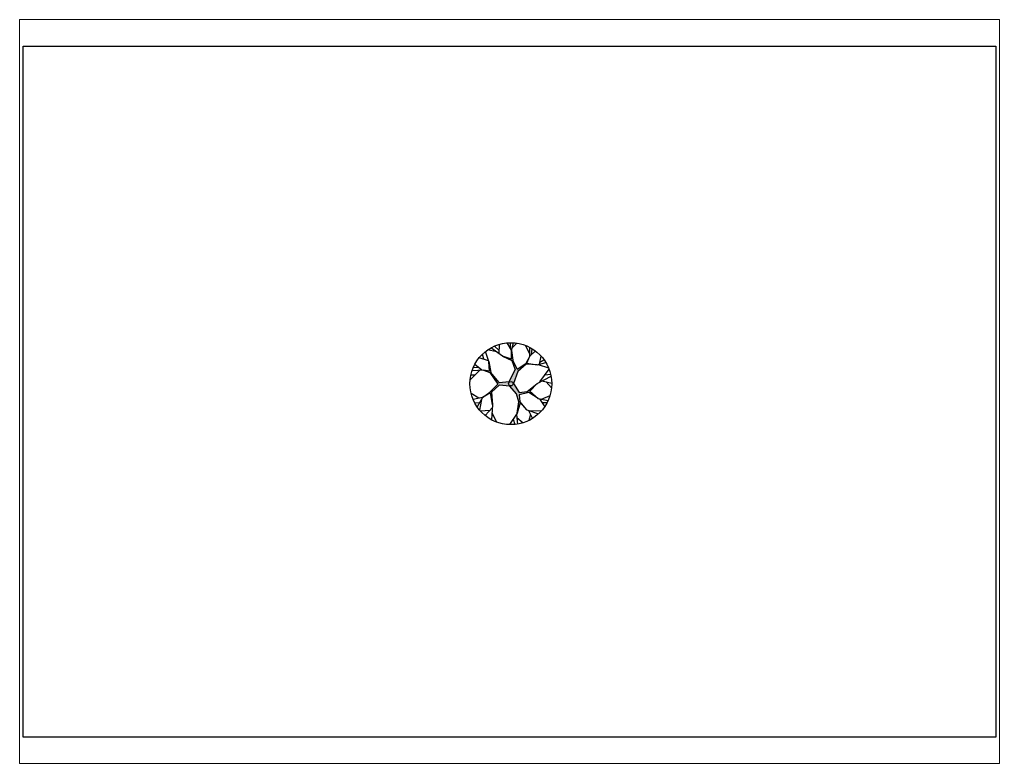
# Paper-space layout 'Layout1' of a CAD drawing. Header units: millimetres. Extents: x 26 to 231, y 20 to 176.
# The model-space entities are those that its viewports show. They can reach past a viewport. Long polylines and large blocks are cut down to what shows.
import ezdxf

# ---------------------------------------------------------------- set-up
doc = ezdxf.new("R2010")
doc.units = ezdxf.units.MM
doc.layers.add('Layer1', color=30, linetype='Continuous', lineweight=30)

# ---------------------------------------------------------------- blocks, each defined once
blk = doc.blocks.new('shading_tree')
blk.add_hatch(color=256).paths.add_polyline_path([(148.55, 106.21), (150.64, 103.85), (151.39, 101.42), (150.86, 97.97), (151.7, 101.06), (153.77, 98.95), (151.66, 101.53), (151.48, 103.52), (154.36, 104.29), (157.26, 102.39), (154.67, 104.64), (156.91, 107.03), (153.84, 104.56), (151.42, 104.25), (149.72, 107.03), (151, 110.68), (153.54, 112.91), (156.94, 112.7), (153.81, 113.19), (154.69, 115.32), (153.43, 113.1), (150.84, 111.41), (149.5, 114.13), (149.09, 117.12), (149.12, 114.46), (146.34, 115.3), (149.25, 113.98), (150.26, 111.17), (148.42, 107.65), (145.37, 107.33), (142.74, 110.33), (142.14, 113.69), (142.35, 110.74), (140.59, 111.09), (142.45, 110.38), (144.95, 106.81), (142.45, 104.39), (140.25, 102.7), (142.68, 104.11), (143.33, 100.52), (143.02, 104.33), (145.32, 106.45)])
for p, q in [((140.67, 114.39), (140.24, 115.96)), ((157.76, 113.55), (159.02, 114.27)), ((139.47, 111.03), (136.45, 108.1)), ((138.99, 111.9), (137.36, 111.75)), ((148.42, 107.65), (150.26, 111.17)), ((157.25, 112.78), (160.44, 111.74)), ((157.78, 107.48), (160.6, 111.34)), ((137.97, 109.57), (136.68, 109.58)), ((151, 110.68), (149.72, 107.03)), ((159.38, 109.66), (161.05, 109.86)), ((148.55, 106.21), (145.32, 106.45)), ((145.37, 107.33), (148.42, 107.65)), ((150.64, 103.85), (148.55, 106.21)), ((149.72, 107.03), (151.42, 104.25)), ((159.71, 107.48), (161.33, 105.64)), ((139.15, 102.49), (136.76, 103.95)), ((139.9, 102.11), (139.34, 98.89)), ((158.22, 102.21), (160.88, 103.37)), ((139.32, 101.13), (137.9, 101)), ((142.44, 98.8), (139.67, 98.52)), ((154.67, 98.64), (158.35, 98.76)), ((158.33, 101.25), (160.03, 101.23)), ((143.14, 98.1), (144.52, 95.23)), ((149.62, 96.13), (150.13, 94.5)), ((150.71, 96.62), (152.64, 95.01)), ((154.88, 97.54), (154.36, 95.7))]:
    blk.add_line(p, q)
for points in [[(142.14, 113.69), (141.21, 116.8)], [(144.53, 116.63), (141.82, 117.25)], [(146.34, 115.3), (142.84, 117.88)], [(145.37, 117.05), (143.95, 118.42)], [(145.32, 116.05), (145.48, 118.97)], [(149.1, 117.17), (147.8, 119.4)], [(148.78, 117.72), (148.8, 119.44)], [(149.09, 117.12), (149.67, 119.42)], [(149.12, 114.46), (149.09, 117.12), (149.5, 114.13)], [(149.29, 117.91), (150.75, 119.31)], [(154.71, 116.08), (153.39, 118.61)], [(154.69, 115.32), (154.75, 117.99)], [(154.69, 115.32), (156.42, 116.93)], [(155.2, 115.8), (155.38, 117.63)], [(142.06, 113.94), (139.21, 114.85)], [(149.12, 114.46), (146.34, 115.3), (149.25, 113.98)], [(149.25, 113.98), (150.26, 111.17)], [(150.84, 111.41), (149.5, 114.13)], [(153.81, 113.19), (154.69, 115.32), (153.43, 113.1)], [(157.63, 112.87), (158.13, 115.38)], [(140.59, 111.09), (137.04, 110.88)], [(140, 111.06), (137.87, 112.83)], [(142.35, 110.74), (140.59, 111.09), (142.45, 110.38)], [(142.35, 110.74), (142.14, 113.69), (142.74, 110.33)], [(150.84, 111.41), (153.43, 113.1)], [(153.54, 112.91), (151, 110.68)], [(153.81, 113.19), (156.94, 112.7), (153.54, 112.91)], [(156.94, 112.7), (159.61, 113.38)], [(142.45, 110.38), (144.95, 106.81)], [(145.37, 107.33), (142.74, 110.33)], [(156.91, 107.03), (161.19, 109.22)], [(158.37, 107.78), (161.4, 107.11)], [(142.45, 104.39), (144.95, 106.81)], [(145.32, 106.45), (143.02, 104.33)], [(153.84, 104.56), (156.91, 107.03), (154.67, 104.64), (157.26, 102.39), (154.36, 104.29)], [(140.25, 102.7), (137.35, 102.16)], [(140.25, 102.7), (138.58, 99.89)], [(143.02, 104.33), (143.33, 100.52), (142.68, 104.11), (140.25, 102.7), (142.45, 104.39)], [(151.39, 101.42), (150.64, 103.85)], [(151.42, 104.25), (153.84, 104.56)], [(154.36, 104.29), (151.48, 103.52)], [(151.48, 103.52), (151.66, 101.53)], [(157.26, 102.39), (160.3, 101.81)], [(157.61, 102.33), (159.24, 99.92)], [(143.26, 99.69), (141.01, 97.25)], [(143.33, 100.52), (142.97, 95.94)], [(151.7, 101.06), (150.86, 97.97), (151.39, 101.42)], [(151.7, 101.06), (153.77, 98.95), (151.66, 101.53)], [(153.77, 98.95), (157.34, 97.73)], [(154.27, 98.78), (155.48, 96.32)], [(150.86, 97.97), (148.48, 94.45)], [(150.58, 97.56), (150.98, 94.62)]]:
    blk.add_lwpolyline(points)
for radius in [12.5, 0.672]:
    blk.add_circle((148.9, 106.94), radius)

msp = doc.modelspace()

# ---------------------------------------------------------------- linework, layer by layer
for p, q in [((0, 0), (0, 210)), ((297, 209.05), (297, -0.95))]:
    msp.add_line(p, q)
at = {"layer": 'Layer1'}
msp.add_lwpolyline([(0, 210), (297, 210), (297, -0.95), (0, -0.95)], close=True, dxfattribs=at)

# ---------------------------------------------------------------- block references
msp.add_blockref('shading_tree', (0, 0))

psp = doc.layouts.get("Layout1")

# ---------------------------------------------------------------- viewports
at = {"layer": '0'}
psp.add_viewport(center=(128.5, 97.5), size=(205.6, 156), view_center_point=(148.49, 104.56), view_height=227.0423, dxfattribs=at)

doc.saveas('drawing.dxf')
